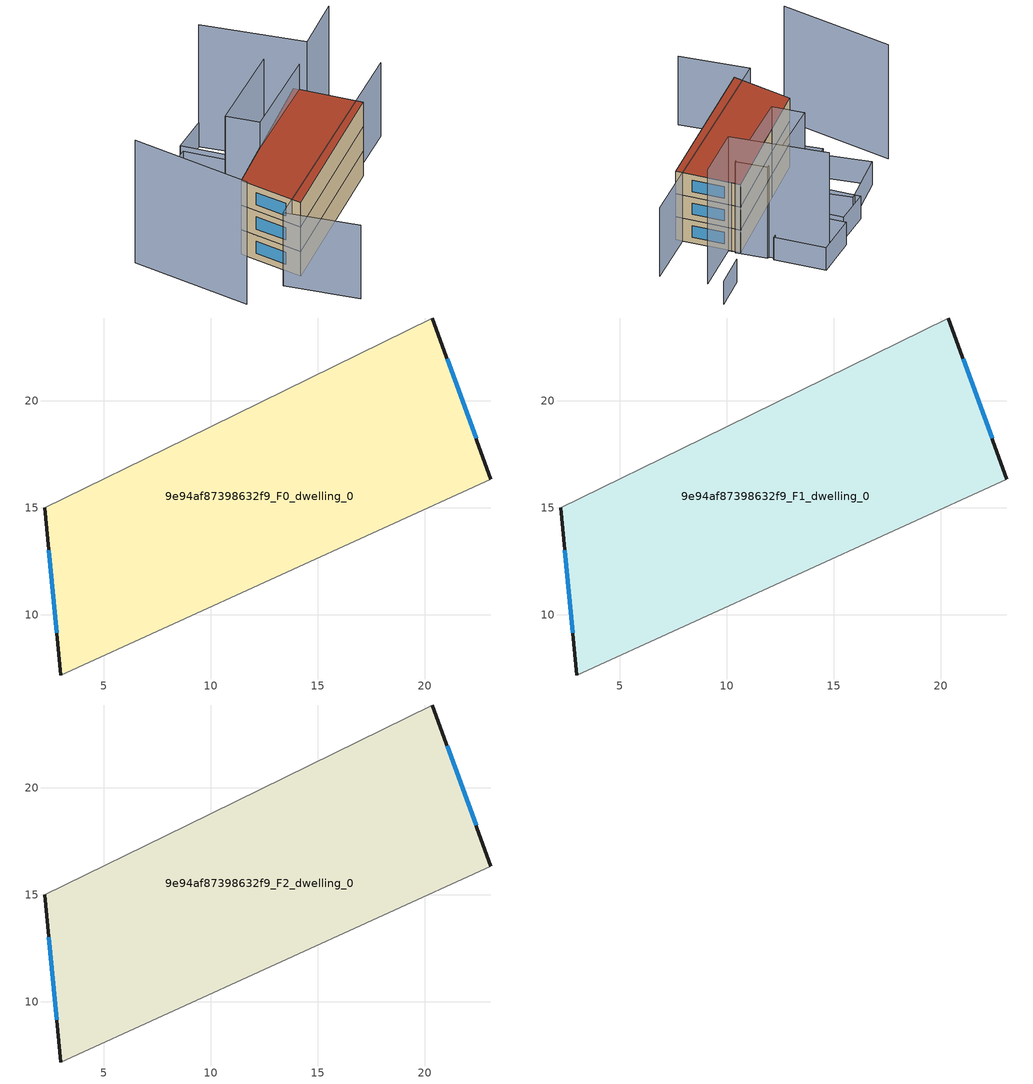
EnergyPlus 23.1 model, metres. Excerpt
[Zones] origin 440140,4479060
9e94af87398632f9_F0_dwelling_0
 floor ground (EU_floor_Construction): 20.35,23.86 23.08,16.34 3,7.2 2.24,15.01 8.86,18.22 z0
 wall outside (EU_wall_Construction): 2.24,15.01 3,7.2 / 23.08,16.34 20.35,23.86 z0:3
 wall adiabatic (EU_wall_Construction): 3,7.2 23.08,16.34 / 20.35,23.86 8.86,18.22 2.24,15.01 z0:3
 window (EU_Window_Construction): 2.43,13.03 2.81,9.17 / 22.39,18.24 21.04,21.96 z0.76:2.24
9e94af87398632f9_F1_dwelling_0
 floor to 9e94af87398632f9_F0_dwelling_0 (EU_floor_Construction): 20.35,23.86 23.08,16.34 3,7.2 2.24,15.01 8.86,18.22 z3
 wall outside (EU_wall_Construction): 2.24,15.01 3,7.2 / 23.08,16.34 20.35,23.86 z3:6
 wall adiabatic (EU_wall_Construction): 3,7.2 23.08,16.34 / 20.35,23.86 8.86,18.22 2.24,15.01 z3:6
 window (EU_Window_Construction): 2.43,13.03 2.81,9.17 / 22.39,18.24 21.04,21.96 z3.76:5.24
9e94af87398632f9_F2_dwelling_0
 floor to 9e94af87398632f9_F1_dwelling_0 (EU_floor_Construction): 20.35,23.86 23.08,16.34 3,7.2 2.24,15.01 8.86,18.22 z6
 wall outside (EU_wall_Construction): 2.24,15.01 3,7.2 / 23.08,16.34 20.35,23.86 z6:9
 wall adiabatic (EU_wall_Construction): 3,7.2 23.08,16.34 / 20.35,23.86 8.86,18.22 2.24,15.01 z6:9
 window (EU_Window_Construction): 2.43,13.03 2.81,9.17 / 22.39,18.24 21.04,21.96 z6.76:8.24
 roof outside (EU_roof_Construction): 23.08,16.34 20.35,23.86 8.86,18.22 2.24,15.01 3,7.2 z9
shading: 3.74,-0.69 0.26,7.19 / 0.26,7.19 30.45,20.53 z0:9; -6.58,22.13 -5.14,7.55 / 28.05,25.72 20.95,22.46 / 20.95,22.46 15.95,33.36 z0:15; 30.17,30.11 25.53,27.91 / 9.51,18.53 2.24,15.01 / 2.24,15.01 0.52,18.55 / 0.52,18.55 7.8,22.07 / 7.8,22.07 9.51,18.53 / 9.18,22.78 1.8,19.06 / 1.8,19.06 -1.03,24.69 / -1.03,24.69 6.35,28.41 / 6.35,28.41 9.18,22.78 / 10.36,30.58 12.44,24.85 / 12.44,24.85 7.64,23.11 / 7.64,23.11 5.56,28.84 / 5.56,28.84 10.36,30.58 / 13.24,25.53 11.02,31.56 / 11.02,31.56 16.82,33.69 / 16.82,33.69 19.04,27.66 / 19.04,27.66 13.24,25.53 z0:3; 7.3,21.84 19.23,26.97 / 19.23,26.97 20.79,23.35 / 20.79,23.35 8.86,18.22 / 8.86,18.22 7.3,21.84 z0:12
[Building]
EU S2 Campaign: North Axis=0; Terrain=City; Solar Distribution=FullExterior
[Site:Location]
Madrid: Latitude=40.5; Longitude=-3.5; Time Zone=1; Elevation=609
[SizingPeriod:WeatherFileDays]
AnnualSizingPeriod: Begin Month=1; Begin Day of Month=1; End Month=12; End Day of Month=31; Day of Week for Start Day=Monday; Use Weather File Daylight Saving Period=No; Use Weather File Rain and Snow Indicators=No
[MATERIAL]
EU_InternalMass_Material: Roughness=MediumRough; Thickness=0.1; Conductivity=1; Density=1800; Specific Heat=900; Thermal Absorptance=0.9; Solar Absorptance=0.7; Visible Absorptance=0.7
[MATERIAL:NOMASS] Roughness=MediumRough; Thermal Absorptance=0.9; Solar Absorptance=0.7; Visible Absorptance=0.7
Name | Thermal Resistance
EU_wall_NoMass | 0.856741
EU_roof_NoMass | 0.692169
EU_floor_NoMass | 1.28962
[WINDOWMATERIAL:SIMPLEGLAZINGSYSTEM]
EU_Window_SimpleGlazing: UFactor=4.73416; Solar Heat Gain Coefficient=0.85; Visible Transmittance=0.85
[CONSTRUCTION]
EU_wall_Construction: EU_wall_NoMass
EU_roof_Construction: EU_roof_NoMass
EU_floor_Construction: EU_floor_NoMass
EU_Window_Construction: EU_Window_SimpleGlazing
EU_InternalMass_Construction: EU_InternalMass_Material
[ZONE] Type=1; Multiplier=1; Ceiling Height=autocalculate; Volume=485.728; Floor Area=autocalculate; Part of Total Floor Area=Yes
9e94af87398632f9_F0_dwelling_0; 9e94af87398632f9_F1_dwelling_0; 9e94af87398632f9_F2_dwelling_0
[INTERNALMASS] Construction=EU_InternalMass_Construction; Surface Area=161.909
Name | Zone or ZoneList
9e94af87398632f9_F0_dwelling_0_EU_InternalMass | 9e94af87398632f9_F0_dwelling_0
9e94af87398632f9_F1_dwelling_0_EU_InternalMass | 9e94af87398632f9_F1_dwelling_0
9e94af87398632f9_F2_dwelling_0_EU_InternalMass | 9e94af87398632f9_F2_dwelling_0
[OTHEREQUIPMENT] Fuel Type=Electricity; Design Level Calculation Method=Watts/Area; Power per Zone Floor Area=1; Fraction Latent=0; Fraction Radiant=0; Fraction Lost=0; Carbon Dioxide Generation Rate=0; EndUse Subcategory=EU_Step8_InternalGains
Name | Zone or ZoneList or Space or SpaceList | Schedule
EU_Step8_InternalGain_9e94af87398632f9_F0_dwelling_0_f000 | 9e94af87398632f9_F0_dwelling_0 | EU_Step8_GainSchedule_9e94af87398632f9_F0_dwelling_0_f000
EU_Step8_InternalGain_9e94af87398632f9_F1_dwelling_0_f000 | 9e94af87398632f9_F1_dwelling_0 | EU_Step8_GainSchedule_9e94af87398632f9_F1_dwelling_0_f000
EU_Step8_InternalGain_9e94af87398632f9_F2_dwelling_0_f000 | 9e94af87398632f9_F2_dwelling_0 | EU_Step8_GainSchedule_9e94af87398632f9_F2_dwelling_0_f000
[ZONEVENTILATION:DESIGNFLOWRATE] Schedule=EU_AlwaysOn; Design Flow Rate Calculation Method=AirChanges/Hour; Air Changes per Hour=0.48974; Ventilation Type=Natural; Fan Pressure Rise=0; Fan Total Efficiency=1; Constant Term Coefficient=1; Temperature Term Coefficient=0; Velocity Term Coefficient=0; Velocity Squared Term Coefficient=0; Minimum Indoor Temperature=-100; Maximum Indoor Temperature=100; Delta Temperature=-100; Minimum Outdoor Temperature=-100; Maximum Outdoor Temperature=100; Maximum Wind Speed=40
Name | Zone or ZoneList or Space or SpaceList
EU_ConstantAir_9e94af87398632f9_F0_dwelling_0 | 9e94af87398632f9_F0_dwelling_0
EU_ConstantAir_9e94af87398632f9_F1_dwelling_0 | 9e94af87398632f9_F1_dwelling_0
EU_ConstantAir_9e94af87398632f9_F2_dwelling_0 | 9e94af87398632f9_F2_dwelling_0
[HVACTEMPLATE:THERMOSTAT] Constant Heating Setpoint=20; Constant Cooling Setpoint=50
EU_HeatOnly_9e94af87398632f9_F0_dwelling_0; EU_HeatOnly_9e94af87398632f9_F1_dwelling_0; EU_HeatOnly_9e94af87398632f9_F2_dwelling_0
[HVACTEMPLATE:ZONE:IDEALLOADSAIRSYSTEM] System Availability Schedule=EU_AlwaysOn; Maximum Heating Supply Air Temperature=50; Minimum Cooling Supply Air Temperature=13; Maximum Heating Supply Air Humidity Ratio=0.0156; Minimum Cooling Supply Air Humidity Ratio=0.0077; Heating Limit=NoLimit; Cooling Limit=NoLimit; Heating Availability Schedule=EU_AlwaysOn; Cooling Availability Schedule=EU_CoolingOff; Dehumidification Control Type=ConstantSensibleHeatRatio; Cooling Sensible Heat Ratio=0.7; Dehumidification Setpoint=60; Humidification Control Type=None; Humidification Setpoint=30; Outdoor Air Method=None; Outdoor Air Flow Rate per Person=0.00944; Outdoor Air Flow Rate per Zone Floor Area=0; Outdoor Air Flow Rate per Zone=0; Demand Controlled Ventilation Type=None; Outdoor Air Economizer Type=NoEconomizer; Heat Recovery Type=None; Sensible Heat Recovery Effectiveness=0.7; Latent Heat Recovery Effectiveness=0.65
Name | Template Thermostat
9e94af87398632f9_F0_dwelling_0 | EU_HeatOnly_9e94af87398632f9_F0_dwelling_0
9e94af87398632f9_F1_dwelling_0 | EU_HeatOnly_9e94af87398632f9_F1_dwelling_0
9e94af87398632f9_F2_dwelling_0 | EU_HeatOnly_9e94af87398632f9_F2_dwelling_0
[SIZING:ZONE] Zone Cooling Design Supply Air Temperature Input Method=SupplyAirTemperature; Zone Cooling Design Supply Air Temperature=13; Zone Heating Design Supply Air Temperature Input Method=SupplyAirTemperature; Zone Heating Design Supply Air Temperature=50; Zone Cooling Design Supply Air Humidity Ratio=0.008; Zone Heating Design Supply Air Humidity Ratio=0.008; Cooling Design Air Flow Method=DesignDay; Cooling Design Air Flow Rate=0; Cooling Minimum Air Flow per Zone Floor Area=0.000762; Cooling Minimum Air Flow=0; Cooling Minimum Air Flow Fraction=0.2; Heating Design Air Flow Method=DesignDay; Heating Design Air Flow Rate=0; Heating Maximum Air Flow per Zone Floor Area=0.002032; Heating Maximum Air Flow=0.141576; Heating Maximum Air Flow Fraction=0.3; Account for Dedicated Outdoor Air System=No; Dedicated Outdoor Air System Control Strategy=NeutralSupplyAir; Dedicated Outdoor Air Low Setpoint Temperature for Design=autosize; Dedicated Outdoor Air High Setpoint Temperature for Design=autosize; Zone Load Sizing Method=Sensible Load Only No Latent Load; Zone Latent Cooling Design Supply Air Humidity Ratio Input Method=HumidityRatioDifference; Zone Cooling Design Supply Air Humidity Ratio Difference=0.005; Zone Latent Heating Design Supply Air Humidity Ratio Input Method=HumidityRatioDifference; Zone Humidification Design Supply Air Humidity Ratio Difference=0.005
9e94af87398632f9_F0_dwelling_0; 9e94af87398632f9_F1_dwelling_0; 9e94af87398632f9_F2_dwelling_0
[SCHEDULE:CONSTANT]
Name | Hourly Value
EU_AlwaysOn | 1
EU_CoolingOff | 0
[SCHEDULE:FILE] Column Number=1; Rows to Skip at Top=0; Number of Hours of Data=8760; Column Separator=Comma; Interpolate to Timestep=No; Minutes per Item=60; Adjust Schedule for Daylight Savings=Yes
Name | File
EU_Step8_GainSchedule_9e94af87398632f9_F0_dwelling_0_f000 | ../../schedules/9e94af87398632f9/9e94af87398632f9_F0_dwelling_0_f000_gain.csv
EU_Step8_GainSchedule_9e94af87398632f9_F1_dwelling_0_f000 | ../../schedules/9e94af87398632f9/9e94af87398632f9_F1_dwelling_0_f000_gain.csv
EU_Step8_GainSchedule_9e94af87398632f9_F2_dwelling_0_f000 | ../../schedules/9e94af87398632f9/9e94af87398632f9_F2_dwelling_0_f000_gain.csv
